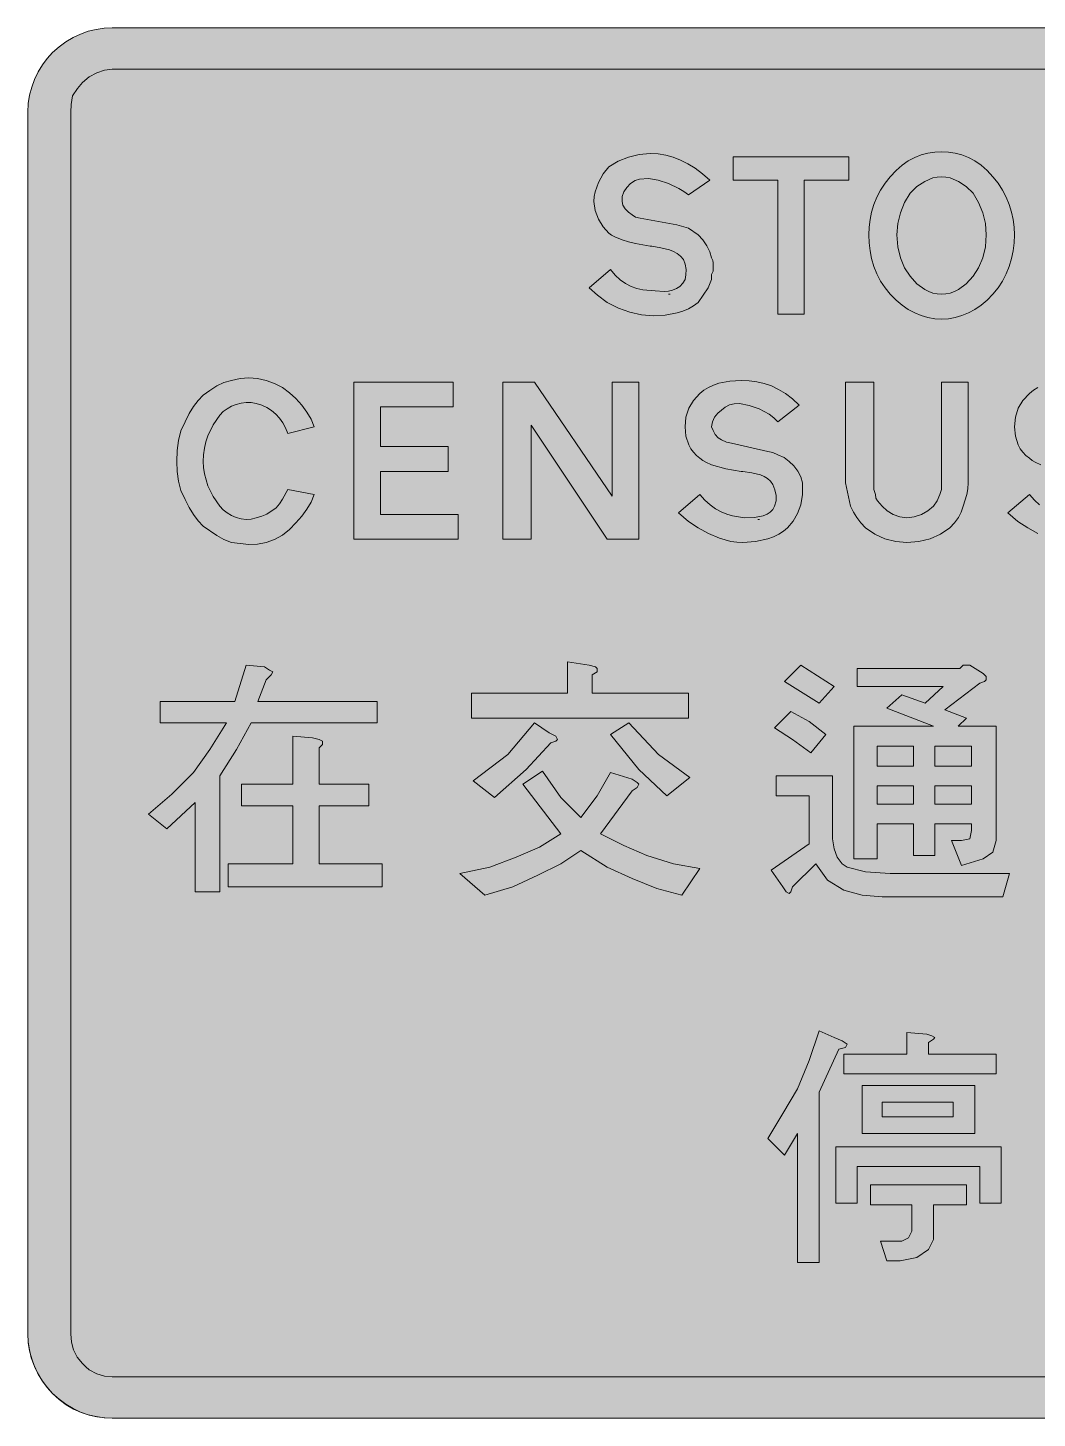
# Model space of a CAD drawing. Header units: metres. Extents: x 100 to 468, y 11 to 263.
# Drawn here: x 100 to 283, y 10.8 to 262.8 of the extents above; entities that cross this region are included whole.
import ezdxf

# ---------------------------------------------------------------- set-up
doc = ezdxf.new("R2010")
doc.units = ezdxf.units.M
for name, color, linetype, true_color in [('FILL_BLUE_0000FF', 7, 'Continuous', 0x0000ff), ('FILL_WHITE_FFFFFF', 7, 'Continuous', 0xffffff), ('STROKE_BLUE_0000FF', 7, 'Continuous', 0x0000ff), ('STROKE_WHITE_FFFFFF', 7, 'Continuous', 0xffffff)]:
    doc.layers.add(name, color=color, linetype=linetype, true_color=true_color)

msp = doc.modelspace()

# ---------------------------------------------------------------- hatches: boundary and pattern name
at = {"layer": 'FILL_BLUE_0000FF', "true_color": 0x0000ff}
h = msp.add_hatch(color=7, dxfattribs=at)
h.dxf.hatch_style = 1
h.paths.add_polyline_path([(452.85, 255.3), (454.2, 255.14), (455.55, 254.66), (456.9, 253.91), (458.25, 252.9), (459.21, 251.68), (459.86, 250.31), (460.23, 248.89), (460.35, 247.5), (460.35, 26.1), (460.23, 24.58), (459.86, 23.17), (459.21, 21.88), (458.25, 20.7), (456.9, 19.57), (455.55, 18.82), (454.2, 18.42), (452.85, 18.3), (115.35, 18.3), (113.96, 18.42), (112.54, 18.82), (111.17, 19.57), (110.54, 20.08), (109.95, 20.7), (108.99, 21.88), (108.34, 23.17), (107.97, 24.58), (107.85, 26.1), (107.85, 247.5), (107.89, 248.89), (108.15, 250.5), (109.05, 251.81), (109.95, 252.9), (111.17, 253.91), (112.54, 254.66), (113.96, 255.14), (115.35, 255.3), (452.85, 255.3)])
at = {"layer": 'FILL_WHITE_FFFFFF', "true_color": 0xffffff}
h = msp.add_hatch(color=7, dxfattribs=at)
h.dxf.hatch_style = 1
h.paths.add_polyline_path([(452.85, 262.8), (454.2, 262.74), (455.55, 262.54), (456.9, 262.17), (458.25, 261.6), (459.77, 261.04), (461.18, 260.29), (462.47, 259.36), (463.65, 258.3), (464.67, 257.12), (465.53, 255.86), (466.95, 253.2), (467.78, 250.35), (468.05, 248.9), (468.15, 247.5), (468.15, 26.1), (468.08, 24.64), (467.87, 23.19), (467.52, 21.76), (467.03, 20.36), (466.39, 19.01), (465.62, 17.7), (464.7, 16.47), (463.65, 15.3), (462.39, 14.16), (461.08, 13.2), (459.73, 12.43), (458.36, 11.81), (456.98, 11.35), (455.59, 11.04), (454.21, 10.86), (452.85, 10.8), (115.35, 10.8), (113.98, 10.86), (112.57, 11.04), (111.14, 11.35), (109.73, 11.81), (108.34, 12.43), (107, 13.2), (105.73, 14.16), (104.55, 15.3), (103.5, 16.47), (102.58, 17.7), (101.81, 19.01), (101.18, 20.36), (100.68, 21.76), (100.33, 23.19), (100.12, 24.64), (100.05, 26.1), (100.05, 247.5), (100.13, 249.06), (100.37, 250.58), (100.76, 252.05), (101.29, 253.46), (101.94, 254.8), (102.71, 256.06), (103.58, 257.23), (104.55, 258.3), (105.72, 259.35), (106.95, 260.27), (108.26, 261.04), (109.61, 261.67), (111.01, 262.17), (112.44, 262.52), (113.89, 262.73), (115.35, 262.8), (452.85, 262.8)])
h = msp.add_hatch(color=7, dxfattribs=at)
h.dxf.hatch_style = 1
h.paths.add_polyline_path([(218.92, 233.13), (218.03, 233.69), (216.15, 234.56), (214.27, 235.16), (212.55, 235.5), (210.9, 235.39), (210.1, 235.12), (209.25, 234.6), (208.59, 233.87), (208.05, 233.06), (207.73, 232.2), (207.75, 231.3), (207.9, 230.63), (208.31, 229.99), (208.89, 229.4), (209.55, 228.9), (210.19, 228.49), (211.05, 228.3), (217.65, 227.1), (219.75, 226.5), (221.55, 225.3), (222.39, 224.35), (223.09, 223.31), (223.62, 222.22), (223.95, 221.1), (224.21, 220.65), (224.25, 220.2), (224.25, 219.6), (224.25, 219), (224.25, 218.7), (223.95, 218.1), (223.95, 217.2), (223.35, 215.7), (221.55, 213), (220.71, 212.38), (219.78, 211.87), (218.78, 211.45), (217.73, 211.12), (215.56, 210.72), (213.45, 210.6), (211.25, 210.76), (209.14, 211.24), (207.08, 211.99), (205.05, 213), (203.29, 214.35), (201.75, 215.7), (205.65, 219), (206.48, 217.97), (207.38, 217.12), (208.34, 216.45), (209.36, 215.92), (210.42, 215.54), (211.51, 215.29), (213.75, 215.1), (215.35, 215.01), (216.14, 215.08), (216.9, 215.25), (217.6, 215.53), (218.22, 215.94), (218.75, 216.49), (219.15, 217.2), (219.31, 218.02), (219.34, 219), (219.19, 219.98), (218.85, 220.8), (218.35, 221.41), (217.75, 221.89), (217.07, 222.27), (216.34, 222.56), (214.76, 222.95), (213.15, 223.2), (212.85, 223.2), (210.19, 223.69), (208.93, 224), (207.75, 224.4), (206.44, 224.89), (205.85, 225.2), (205.35, 225.6), (204.3, 226.7), (203.44, 228.11), (202.86, 229.69), (202.65, 231.3), (202.7, 232.2), (202.86, 233.09), (203.44, 234.79), (204.3, 236.32), (205.35, 237.6), (207.03, 238.61), (208.88, 239.36), (210.83, 239.84), (212.85, 240), (214.29, 239.93), (215.68, 239.71), (217.03, 239.35), (218.36, 238.84), (219.68, 238.17), (220.99, 237.34), (222.31, 236.35), (223.65, 235.2), (219.75, 232.5), (218.92, 233.13)])
h = msp.add_hatch(color=7, dxfattribs=at)
h.dxf.hatch_style = 1
h.paths.add_polyline_path([(268.12, 240.06), (269.33, 239.75), (270.53, 239.29), (271.69, 238.67), (272.82, 237.9), (273.91, 236.94), (274.95, 235.8), (275.89, 234.64), (276.7, 233.4), (277.37, 232.11), (277.91, 230.77), (278.33, 229.41), (278.62, 228.04), (278.79, 226.66), (278.85, 225.3), (278.79, 223.84), (278.62, 222.39), (278.33, 220.96), (277.91, 219.56), (277.37, 218.21), (276.7, 216.9), (275.89, 215.67), (274.95, 214.5), (273.91, 213.45), (272.82, 212.53), (271.69, 211.76), (270.53, 211.12), (269.33, 210.63), (268.12, 210.28), (266.89, 210.07), (265.65, 210), (264.41, 210.07), (263.18, 210.28), (261.97, 210.63), (260.78, 211.12), (259.61, 211.76), (258.48, 212.53), (257.39, 213.45), (256.35, 214.5), (255.41, 215.67), (254.6, 216.9), (253.93, 218.21), (253.39, 219.56), (252.97, 220.96), (252.68, 222.39), (252.51, 223.84), (252.45, 225.3), (252.51, 226.66), (252.68, 228.04), (252.97, 229.41), (253.39, 230.77), (253.93, 232.11), (254.6, 233.4), (255.41, 234.64), (256.35, 235.8), (257.39, 236.94), (258.48, 237.9), (259.61, 238.67), (260.78, 239.29), (261.97, 239.75), (263.18, 240.06), (264.41, 240.24), (265.65, 240.3), (266.89, 240.24), (268.12, 240.06)])
h.paths.add_polyline_path([(264.08, 235.58), (262.58, 234.97), (261.18, 234.03), (259.95, 232.8), (258.94, 231.12), (258.19, 229.27), (257.71, 227.32), (257.55, 225.3), (257.71, 223.12), (258.19, 221.1), (258.94, 219.31), (259.95, 217.8), (261.18, 216.4), (262.58, 215.36), (263.32, 214.99), (264.08, 214.72), (264.86, 214.56), (265.65, 214.5), (266.44, 214.56), (267.22, 214.72), (267.98, 214.99), (268.73, 215.36), (270.12, 216.4), (271.35, 217.8), (272.36, 219.31), (273.11, 221.1), (273.59, 223.12), (273.75, 225.3), (273.59, 227.32), (273.11, 229.27), (272.36, 231.12), (271.35, 232.8), (270.12, 234.03), (268.73, 234.97), (267.22, 235.58), (266.44, 235.74), (265.65, 235.8), (264.86, 235.74), (264.08, 235.58)], flags=16)
h = msp.add_hatch(color=7, dxfattribs=at)
h.dxf.hatch_style = 1
h.paths.add_polyline_path([(248.85, 235.2), (240.75, 235.2), (240.75, 210.9), (235.95, 210.9), (235.95, 235.2), (227.85, 235.2), (227.85, 239.4), (248.85, 239.4), (248.85, 235.2)])
h = msp.add_hatch(color=7, dxfattribs=at)
h.dxf.hatch_style = 1
h.paths.add_polyline_path([(146.76, 190.28), (146.26, 191.2), (145.66, 192.04), (144.98, 192.79), (144.2, 193.44), (143.35, 193.98), (142.43, 194.41), (141.45, 194.7), (140.54, 194.86), (139.62, 194.88), (138.7, 194.77), (137.81, 194.55), (136.96, 194.21), (136.18, 193.77), (135.47, 193.23), (134.85, 192.6), (133.62, 190.87), (132.68, 188.85), (132.32, 187.75), (132.07, 186.61), (131.91, 185.42), (131.85, 184.2), (131.91, 183.08), (132.07, 181.96), (132.68, 179.81), (133.62, 177.83), (134.85, 176.1), (135.47, 175.46), (136.18, 174.89), (136.96, 174.41), (137.81, 174.04), (138.7, 173.79), (139.62, 173.7), (140.54, 173.76), (141.45, 174), (142.48, 174.28), (143.36, 174.67), (145.05, 175.8), (145.67, 176.53), (146.21, 177.34), (147.15, 179.1), (151.95, 178.2), (151.39, 176.85), (150.64, 175.54), (149.71, 174.28), (148.65, 173.1), (147.47, 171.86), (146.18, 170.85), (144.77, 170.06), (143.25, 169.5), (141.68, 169.2), (140.1, 169.16), (136.95, 169.5), (135.6, 170.05), (134.29, 170.77), (131.85, 172.5), (130.95, 173.46), (130.09, 174.56), (129.28, 175.83), (128.55, 177.3), (127.81, 178.93), (127.35, 180.64), (127.12, 182.4), (127.05, 184.2), (127.12, 186.17), (127.35, 188.02), (127.81, 189.77), (128.55, 191.4), (129.28, 192.87), (130.09, 194.14), (130.95, 195.24), (131.85, 196.2), (133.03, 197.09), (134.29, 197.89), (135.6, 198.52), (136.95, 198.9), (138.53, 199.24), (140.1, 199.35), (141.68, 199.24), (143.25, 198.9), (144.77, 198.34), (146.18, 197.59), (147.47, 196.66), (148.65, 195.6), (149.71, 194.42), (150.64, 193.16), (151.39, 191.85), (151.95, 190.5), (147.15, 189.3), (146.76, 190.28)])
h = msp.add_hatch(color=7, dxfattribs=at)
h.dxf.hatch_style = 1
h.paths.add_polyline_path([(159.15, 198.6), (177.15, 198.6), (177.15, 194.1), (163.95, 194.1), (163.95, 186.9), (176.25, 186.9), (176.25, 182.4), (163.95, 182.4), (163.95, 174.6), (178.05, 174.6), (178.05, 170.1), (159.15, 170.1), (159.15, 198.6)])
h = msp.add_hatch(color=7, dxfattribs=at)
h.dxf.hatch_style = 1
h.paths.add_polyline_path([(191.25, 190.8), (191.25, 170.1), (186.15, 170.1), (186.15, 198.6), (191.85, 198.6), (205.95, 177.9), (205.95, 198.6), (210.75, 198.6), (210.75, 170.1), (205.05, 170.1), (191.25, 190.8)])
h = msp.add_hatch(color=7, dxfattribs=at)
h.dxf.hatch_style = 1
h.paths.add_polyline_path([(235.22, 192.13), (234.41, 192.76), (232.61, 193.72), (230.76, 194.35), (229.05, 194.7), (228.03, 194.64), (227.18, 194.44), (226.43, 194.07), (225.75, 193.5), (225.09, 192.95), (224.51, 192.22), (224.1, 191.39), (223.95, 190.5), (224.23, 189.79), (224.63, 189.07), (225.13, 188.47), (225.75, 188.1), (226.65, 187.69), (227.55, 187.5), (234.15, 186), (235.05, 185.81), (235.95, 185.4), (237.11, 184.91), (238.05, 184.2), (238.89, 183.42), (239.59, 182.47), (240.12, 181.42), (240.45, 180.3), (240.45, 178.2), (240.11, 176.33), (239.55, 174.75), (238.76, 173.39), (237.75, 172.2), (237.01, 171.57), (236.15, 171.02), (235.19, 170.55), (234.15, 170.17), (231.93, 169.67), (229.65, 169.5), (228.54, 169.55), (227.46, 169.71), (225.38, 170.29), (223.41, 171.15), (221.55, 172.2), (219.75, 173.32), (217.95, 174.9), (221.85, 178.2), (222.76, 177.17), (223.71, 176.32), (224.68, 175.63), (225.68, 175.09), (226.7, 174.67), (227.76, 174.36), (229.95, 174), (231.72, 174.07), (233.33, 174.37), (234.01, 174.64), (234.59, 175.01), (235.04, 175.49), (235.35, 176.1), (235.64, 177.05), (235.65, 178.05), (235.43, 179.05), (235.05, 180), (234.65, 180.61), (234.12, 181.09), (233.5, 181.47), (232.8, 181.76), (231.25, 182.15), (229.65, 182.4), (229.35, 182.4), (226.54, 182.89), (223.95, 183.6), (222.9, 184.09), (222.35, 184.4), (221.85, 184.8), (221.22, 185.29), (220.67, 185.86), (220.2, 186.5), (219.83, 187.2), (219.32, 188.77), (219.15, 190.5), (219.32, 192.24), (219.83, 193.84), (220.67, 195.27), (221.85, 196.5), (222.58, 197.12), (223.4, 197.63), (224.3, 198.05), (225.26, 198.37), (227.29, 198.78), (229.35, 198.9), (230.79, 198.84), (232.17, 198.66), (233.52, 198.35), (234.83, 197.89), (236.11, 197.27), (237.37, 196.5), (238.61, 195.54), (239.85, 194.4), (235.95, 191.4), (235.22, 192.13)])
h = msp.add_hatch(color=7, dxfattribs=at)
h.dxf.hatch_style = 1
h.paths.add_polyline_path([(253.35, 180.3), (253.39, 179.14), (253.65, 178.2), (253.75, 177.58), (254.02, 177.04), (254.85, 176.1), (255.81, 175.27), (256.88, 174.6), (258.06, 174.16), (259.35, 174), (260.69, 174.16), (261.98, 174.6), (263.15, 175.27), (264.15, 176.1), (264.86, 177.04), (265.35, 178.2), (265.61, 179.14), (265.65, 180.3), (265.65, 198.6), (270.45, 198.6), (270.45, 180.3), (270.39, 179.22), (270.23, 178.2), (269.55, 176.1), (269.22, 175.03), (268.69, 174.04), (267.99, 173.1), (267.15, 172.2), (265.47, 171.02), (263.59, 170.17), (261.54, 169.67), (259.35, 169.5), (257.33, 169.67), (255.38, 170.17), (253.53, 171.02), (251.85, 172.2), (251.01, 173.1), (250.28, 174.04), (249.66, 175.03), (249.15, 176.1), (248.25, 180.3), (248.25, 198.6), (253.35, 198.6), (253.35, 180.3)])
h = msp.add_hatch(color=7, dxfattribs=at)
h.dxf.hatch_style = 1
h.paths.add_polyline_path([(294.92, 192.13), (294.11, 192.76), (292.31, 193.72), (290.46, 194.35), (288.75, 194.7), (287.73, 194.64), (286.88, 194.44), (286.13, 194.07), (285.45, 193.5), (284.79, 192.95), (284.21, 192.22), (283.8, 191.39), (283.65, 190.5), (283.93, 189.79), (284.33, 189.07), (284.83, 188.47), (285.45, 188.1), (286.35, 187.69), (287.25, 187.5), (293.85, 186), (294.75, 185.81), (295.65, 185.4), (296.81, 184.91), (297.75, 184.2), (298.59, 183.42), (299.29, 182.47), (299.82, 181.42), (300.15, 180.3), (300.15, 178.2), (299.81, 176.33), (299.25, 174.75), (298.46, 173.39), (297.45, 172.2), (296.71, 171.57), (295.85, 171.02), (294.89, 170.55), (293.85, 170.17), (291.63, 169.67), (289.35, 169.5), (288.24, 169.55), (287.16, 169.71), (285.08, 170.29), (283.11, 171.15), (281.25, 172.2), (279.45, 173.32), (277.65, 174.9), (281.55, 178.2), (282.46, 177.17), (283.41, 176.32), (284.38, 175.63), (285.38, 175.09), (286.4, 174.67), (287.46, 174.36), (289.65, 174), (291.38, 174.07), (292.91, 174.37), (293.58, 174.64), (294.16, 175.01), (294.66, 175.49), (295.05, 176.1), (295.34, 177.05), (295.35, 178.05), (295.13, 179.05), (294.75, 180), (294.35, 180.61), (293.82, 181.09), (293.2, 181.47), (292.5, 181.76), (290.95, 182.15), (289.35, 182.4), (289.05, 182.4), (286.24, 182.89), (283.65, 183.6), (282.6, 184.09), (282.05, 184.4), (281.55, 184.8), (280.92, 185.29), (280.37, 185.86), (279.9, 186.5), (279.53, 187.2), (279.02, 188.77), (278.85, 190.5), (279.02, 192.24), (279.53, 193.84), (280.37, 195.27), (281.55, 196.5), (282.28, 197.12), (283.1, 197.63), (284, 198.05), (284.96, 198.37), (286.99, 198.78), (289.05, 198.9), (290.49, 198.84), (291.87, 198.66), (293.22, 198.35), (294.53, 197.89), (295.81, 197.27), (297.07, 196.5), (298.31, 195.54), (299.55, 194.4), (295.65, 191.4), (294.92, 192.13)])
h = msp.add_hatch(color=7, dxfattribs=at)
h.dxf.hatch_style = 1
h.paths.add_polyline_path([(124.05, 140.7), (137.55, 140.7), (139.65, 147.3), (142.95, 147), (143.85, 146.4), (144.45, 146.1), (144.15, 145.5), (143.25, 144.6), (141.75, 140.7), (163.35, 140.7), (163.35, 136.8), (140.55, 136.8), (137.85, 132), (134.85, 127.2), (134.85, 106.2), (130.35, 106.2), (130.35, 122.4), (125.25, 117.6), (121.95, 120.3), (126.15, 123.9), (130.05, 127.8), (133.05, 132), (136.05, 136.8), (124.05, 136.8), (124.05, 140.7)])
h = msp.add_hatch(color=7, dxfattribs=at)
h.dxf.hatch_style = 1
h.paths.add_polyline_path([(197.85, 142.2), (197.85, 147.9), (201.75, 147.3), (202.95, 147), (203.25, 146.7), (203.25, 146.1), (202.35, 145.5), (202.35, 142.2), (219.75, 142.2), (219.75, 137.7), (180.45, 137.7), (180.45, 142.2), (197.85, 142.2)])
h = msp.add_hatch(color=7, dxfattribs=at)
h.dxf.hatch_style = 1
h.paths.add_polyline_path([(246.15, 143.4), (243.45, 140.4), (237.15, 144.3), (240.15, 147.3), (246.15, 143.4)])
h = msp.add_hatch(color=7, dxfattribs=at)
h.dxf.hatch_style = 1
h.paths.add_polyline_path([(273.75, 145.2), (273.75, 144.6), (273.45, 144.3), (272.55, 144), (266.25, 139.2), (270.15, 137.7), (268.65, 136.2), (275.55, 136.2), (275.55, 115.5), (274.95, 113.4), (273.15, 112.2), (269.25, 111), (267.45, 115.5), (269.25, 115.5), (270.75, 115.8), (271.05, 117.3), (271.05, 118.5), (264.45, 118.5), (264.45, 112.8), (260.55, 112.8), (260.55, 118.5), (253.95, 118.5), (253.95, 112.2), (249.75, 112.2), (249.75, 136.2), (264.15, 136.2), (255.75, 139.5), (258.45, 141.9), (262.65, 140.4), (265.95, 143.4), (250.35, 143.4), (250.35, 146.7), (268.95, 146.7), (269.55, 147.3), (270.75, 147.3), (273.15, 145.8), (273.75, 145.2)])
h.paths.add_polyline_path([(260.55, 122.1), (260.55, 125.4), (253.95, 125.4), (253.95, 122.1), (260.55, 122.1)], flags=16)
h.paths.add_polyline_path([(264.45, 122.1), (271.05, 122.1), (271.05, 125.4), (264.45, 125.4), (264.45, 122.1)], flags=16)
h.paths.add_polyline_path([(253.95, 132.6), (253.95, 129), (260.55, 129), (260.55, 132.6), (253.95, 132.6)], flags=16)
h.paths.add_polyline_path([(271.05, 132.6), (264.45, 132.6), (264.45, 129), (271.05, 129), (271.05, 132.6)], flags=16)
h = msp.add_hatch(color=7, dxfattribs=at)
h.dxf.hatch_style = 1
h.paths.add_polyline_path([(241.65, 137.1), (244.65, 134.7), (241.95, 131.4), (238.65, 133.8), (235.35, 135.9), (238.35, 138.9), (241.65, 137.1)])
h = msp.add_hatch(color=7, dxfattribs=at)
h.dxf.hatch_style = 1
h.paths.add_polyline_path([(195.75, 134.4), (196.05, 133.8), (195.75, 133.5), (194.85, 133.2), (190.35, 128.4), (184.65, 123.3), (180.75, 126.3), (187.05, 131.1), (191.85, 136.8), (194.55, 135), (195.75, 134.4)])
h = msp.add_hatch(color=7, dxfattribs=at)
h.dxf.hatch_style = 1
h.paths.add_polyline_path([(214.35, 131.1), (220.05, 126.9), (215.85, 123.6), (210.75, 128.4), (205.65, 134.7), (208.95, 136.8), (214.35, 131.1)])
h = msp.add_hatch(color=7, dxfattribs=at)
h.dxf.hatch_style = 1
h.paths.add_polyline_path([(138.75, 125.7), (148.05, 125.7), (148.05, 134.4), (151.65, 134.1), (152.85, 133.8), (153.45, 133.5), (153.45, 132.9), (152.85, 132.3), (152.85, 125.7), (161.85, 125.7), (161.85, 121.8), (152.85, 121.8), (152.85, 111.3), (164.25, 111.3), (164.25, 107.1), (136.35, 107.1), (136.35, 111.3), (148.05, 111.3), (148.05, 121.8), (138.75, 121.8), (138.75, 125.7)])
h = msp.add_hatch(color=7, dxfattribs=at)
h.dxf.hatch_style = 1
h.paths.add_polyline_path([(196.65, 123.3), (200.25, 119.7), (203.25, 123.6), (205.65, 127.8), (209.55, 126.6), (210.45, 126), (210.75, 125.7), (210.45, 125.1), (209.55, 124.5), (203.85, 116.7), (208.05, 114.6), (212.25, 112.8), (217.05, 111.3), (221.85, 110.4), (218.55, 105.6), (214.05, 106.8), (209.55, 108.6), (205.05, 110.7), (200.25, 113.7), (196.65, 111.3), (192.45, 109.2), (187.95, 107.1), (182.85, 105.6), (178.35, 109.5), (183.75, 110.7), (188.55, 112.5), (192.75, 114.3), (196.65, 116.7), (189.75, 125.7), (193.35, 128.1), (196.65, 123.3)])
h = msp.add_hatch(color=7, dxfattribs=at)
h.dxf.hatch_style = 1
h.paths.add_polyline_path([(245.85, 127.2), (245.85, 115.8), (246.15, 114), (246.75, 112.5), (247.65, 111.3), (248.55, 110.7), (251.85, 109.8), (256.35, 109.5), (277.95, 109.5), (276.75, 105.3), (254.85, 105.3), (251.25, 105.6), (247.95, 106.5), (244.95, 108.3), (242.85, 111.3), (238.65, 107.1), (238.35, 106.2), (238.05, 105.9), (237.45, 106.2), (236.85, 107.1), (234.75, 110.1), (241.65, 114.9), (241.65, 123.6), (235.65, 123.6), (235.65, 127.2), (245.85, 127.2)])
h = msp.add_hatch(color=7, dxfattribs=at)
h.dxf.hatch_style = 1
h.paths.add_polyline_path([(247.65, 79.2), (248.55, 78.6), (248.25, 78), (247.05, 77.7), (243.45, 69.9), (243.45, 39), (239.55, 39), (239.55, 62.4), (237.15, 58.5), (234.15, 61.5), (236.85, 66), (239.55, 70.5), (241.65, 75.6), (243.45, 81), (246.15, 79.8), (247.65, 79.2)])
h = msp.add_hatch(color=7, dxfattribs=at)
h.dxf.hatch_style = 1
h.paths.add_polyline_path([(262.95, 80.4), (263.85, 80.1), (264.45, 79.8), (264.15, 79.5), (263.25, 78.9), (263.25, 76.8), (275.55, 76.8), (275.55, 73.2), (247.95, 73.2), (247.95, 76.8), (259.35, 76.8), (259.35, 80.7), (262.95, 80.4)])
h = msp.add_hatch(color=7, dxfattribs=at)
h.dxf.hatch_style = 1
h.paths.add_polyline_path([(271.65, 62.4), (251.25, 62.4), (251.25, 71.1), (271.65, 71.1), (271.65, 62.4)])
h.paths.add_polyline_path([(267.75, 68.1), (254.85, 68.1), (254.85, 65.4), (267.75, 65.4), (267.75, 68.1)], flags=16)
h = msp.add_hatch(color=7, dxfattribs=at)
h.dxf.hatch_style = 1
h.paths.add_polyline_path([(276.45, 60), (276.45, 49.8), (272.55, 49.8), (272.55, 56.4), (250.35, 56.4), (250.35, 49.8), (246.45, 49.8), (246.45, 60), (276.45, 60)])
h = msp.add_hatch(color=7, dxfattribs=at)
h.dxf.hatch_style = 1
h.paths.add_polyline_path([(270.15, 53.1), (270.15, 49.5), (264.15, 49.5), (264.15, 45.9), (264.15, 43.2), (263.25, 41.4), (261.15, 39.9), (258.15, 39.3), (255.75, 39.3), (254.55, 42.9), (256.95, 42.9), (258.45, 42.9), (259.65, 43.5), (260.25, 44.7), (260.25, 45.9), (260.25, 49.5), (252.75, 49.5), (252.75, 53.1), (270.15, 53.1)])

# ---------------------------------------------------------------- linework, layer by layer
at = {"layer": 'FILL_BLUE_0000FF', "lineweight": 0, "true_color": 0x0000ff}
msp.add_lwpolyline([(452.85, 18.3), (115.35, 18.3), (113.96, 18.42), (112.54, 18.82), (111.17, 19.57), (110.54, 20.08), (109.95, 20.7), (108.99, 21.88), (108.34, 23.17), (107.97, 24.58), (107.85, 26.1), (107.85, 247.5), (107.89, 248.89), (108.15, 250.5), (109.05, 251.81), (109.95, 252.9), (111.17, 253.91), (112.54, 254.66), (113.96, 255.14), (115.35, 255.3), (452.85, 255.3)], dxfattribs=at)
at = {"layer": 'FILL_WHITE_FFFFFF', "lineweight": 0, "true_color": 0xffffff}
for points in [[(452.85, 10.8), (115.35, 10.8), (113.98, 10.86), (112.57, 11.04), (111.14, 11.35), (109.73, 11.81), (108.34, 12.43), (107, 13.2), (105.73, 14.16), (104.55, 15.3), (103.5, 16.47), (102.58, 17.7), (101.81, 19.01), (101.18, 20.36), (100.68, 21.76), (100.33, 23.19), (100.12, 24.64), (100.05, 26.1), (100.05, 247.5), (100.13, 249.06), (100.37, 250.58), (100.76, 252.05), (101.29, 253.46), (101.94, 254.8), (102.71, 256.06), (103.58, 257.23), (104.55, 258.3), (105.72, 259.35), (106.95, 260.27), (108.26, 261.04), (109.61, 261.67), (111.01, 262.17), (112.44, 262.52), (113.89, 262.73), (115.35, 262.8), (452.85, 262.8)], [(283.65, 183.6), (282.6, 184.09), (282.05, 184.4), (281.55, 184.8), (280.92, 185.29), (280.37, 185.86), (279.9, 186.5), (279.53, 187.2), (279.02, 188.77), (278.85, 190.5), (279.02, 192.24), (279.53, 193.84), (280.37, 195.27), (281.55, 196.5), (282.28, 197.12), (283.1, 197.63)], [(283.11, 171.15), (281.25, 172.2), (279.45, 173.32), (277.65, 174.9), (281.55, 178.2), (282.46, 177.17), (283.41, 176.32)]]:
    msp.add_lwpolyline(points, dxfattribs=at)
for points in [[(218.92, 233.13), (218.03, 233.69), (216.15, 234.56), (214.27, 235.16), (212.55, 235.5), (210.9, 235.39), (210.1, 235.12), (209.25, 234.6), (208.59, 233.87), (208.05, 233.06), (207.73, 232.2), (207.75, 231.3), (207.9, 230.63), (208.31, 229.99), (208.89, 229.4), (209.55, 228.9), (210.19, 228.49), (211.05, 228.3), (217.65, 227.1), (219.75, 226.5), (221.55, 225.3), (222.39, 224.35), (223.09, 223.31), (223.62, 222.22), (223.95, 221.1), (224.21, 220.65), (224.25, 220.2), (224.25, 219.6), (224.25, 219), (224.25, 218.7), (223.95, 218.1), (223.95, 217.2), (223.35, 215.7), (221.55, 213), (220.71, 212.38), (219.78, 211.87), (218.78, 211.45), (217.73, 211.12), (215.56, 210.72), (213.45, 210.6), (211.25, 210.76), (209.14, 211.24), (207.08, 211.99), (205.05, 213), (203.29, 214.35), (201.75, 215.7), (205.65, 219), (206.48, 217.97), (207.38, 217.12), (208.34, 216.45), (209.36, 215.92), (210.42, 215.54), (211.51, 215.29), (213.75, 215.1), (215.35, 215.01), (216.14, 215.08), (216.9, 215.25), (217.6, 215.53), (218.22, 215.94), (218.75, 216.49), (219.15, 217.2), (219.31, 218.02), (219.34, 219), (219.19, 219.98), (218.85, 220.8), (218.35, 221.41), (217.75, 221.89), (217.07, 222.27), (216.34, 222.56), (214.76, 222.95), (213.15, 223.2), (212.85, 223.2), (210.19, 223.69), (208.93, 224), (207.75, 224.4), (206.44, 224.89), (205.85, 225.2), (205.35, 225.6), (204.3, 226.7), (203.44, 228.11), (202.86, 229.69), (202.65, 231.3), (202.7, 232.2), (202.86, 233.09), (203.44, 234.79), (204.3, 236.32), (205.35, 237.6), (207.03, 238.61), (208.88, 239.36), (210.83, 239.84), (212.85, 240), (214.29, 239.93), (215.68, 239.71), (217.03, 239.35), (218.36, 238.84), (219.68, 238.17), (220.99, 237.34), (222.31, 236.35), (223.65, 235.2), (219.75, 232.5)], [(268.12, 240.06), (269.33, 239.75), (270.53, 239.29), (271.69, 238.67), (272.82, 237.9), (273.91, 236.94), (274.95, 235.8), (275.89, 234.64), (276.7, 233.4), (277.37, 232.11), (277.91, 230.77), (278.33, 229.41), (278.62, 228.04), (278.79, 226.66), (278.85, 225.3), (278.79, 223.84), (278.62, 222.39), (278.33, 220.96), (277.91, 219.56), (277.37, 218.21), (276.7, 216.9), (275.89, 215.67), (274.95, 214.5), (273.91, 213.45), (272.82, 212.53), (271.69, 211.76), (270.53, 211.12), (269.33, 210.63), (268.12, 210.28), (266.89, 210.07), (265.65, 210), (264.41, 210.07), (263.18, 210.28), (261.97, 210.63), (260.78, 211.12), (259.61, 211.76), (258.48, 212.53), (257.39, 213.45), (256.35, 214.5), (255.41, 215.67), (254.6, 216.9), (253.93, 218.21), (253.39, 219.56), (252.97, 220.96), (252.68, 222.39), (252.51, 223.84), (252.45, 225.3), (252.51, 226.66), (252.68, 228.04), (252.97, 229.41), (253.39, 230.77), (253.93, 232.11), (254.6, 233.4), (255.41, 234.64), (256.35, 235.8), (257.39, 236.94), (258.48, 237.9), (259.61, 238.67), (260.78, 239.29), (261.97, 239.75), (263.18, 240.06), (264.41, 240.24), (265.65, 240.3), (266.89, 240.24)], [(248.85, 235.2), (240.75, 235.2), (240.75, 210.9), (235.95, 210.9), (235.95, 235.2), (227.85, 235.2), (227.85, 239.4), (248.85, 239.4)], [(264.08, 235.58), (262.58, 234.97), (261.18, 234.03), (259.95, 232.8), (258.94, 231.12), (258.19, 229.27), (257.71, 227.32), (257.55, 225.3), (257.71, 223.12), (258.19, 221.1), (258.94, 219.31), (259.95, 217.8), (261.18, 216.4), (262.58, 215.36), (263.32, 214.99), (264.08, 214.72), (264.86, 214.56), (265.65, 214.5), (266.44, 214.56), (267.22, 214.72), (267.98, 214.99), (268.73, 215.36), (270.12, 216.4), (271.35, 217.8), (272.36, 219.31), (273.11, 221.1), (273.59, 223.12), (273.75, 225.3), (273.59, 227.32), (273.11, 229.27), (272.36, 231.12), (271.35, 232.8), (270.12, 234.03), (268.73, 234.97), (267.22, 235.58), (266.44, 235.74), (265.65, 235.8), (264.86, 235.74)], [(146.76, 190.28), (146.26, 191.2), (145.66, 192.04), (144.98, 192.79), (144.2, 193.44), (143.35, 193.98), (142.43, 194.41), (141.45, 194.7), (140.54, 194.86), (139.62, 194.88), (138.7, 194.77), (137.81, 194.55), (136.96, 194.21), (136.18, 193.77), (135.47, 193.23), (134.85, 192.6), (133.62, 190.87), (132.68, 188.85), (132.32, 187.75), (132.07, 186.61), (131.91, 185.42), (131.85, 184.2), (131.91, 183.08), (132.07, 181.96), (132.68, 179.81), (133.62, 177.83), (134.85, 176.1), (135.47, 175.46), (136.18, 174.89), (136.96, 174.41), (137.81, 174.04), (138.7, 173.79), (139.62, 173.7), (140.54, 173.76), (141.45, 174), (142.48, 174.28), (143.36, 174.67), (145.05, 175.8), (145.67, 176.53), (146.21, 177.34), (147.15, 179.1), (151.95, 178.2), (151.39, 176.85), (150.64, 175.54), (149.71, 174.28), (148.65, 173.1), (147.47, 171.86), (146.18, 170.85), (144.77, 170.06), (143.25, 169.5), (141.68, 169.2), (140.1, 169.16), (136.95, 169.5), (135.6, 170.05), (134.29, 170.77), (131.85, 172.5), (130.95, 173.46), (130.09, 174.56), (129.28, 175.83), (128.55, 177.3), (127.81, 178.93), (127.35, 180.64), (127.12, 182.4), (127.05, 184.2), (127.12, 186.17), (127.35, 188.02), (127.81, 189.77), (128.55, 191.4), (129.28, 192.87), (130.09, 194.14), (130.95, 195.24), (131.85, 196.2), (133.03, 197.09), (134.29, 197.89), (135.6, 198.52), (136.95, 198.9), (138.53, 199.24), (140.1, 199.35), (141.68, 199.24), (143.25, 198.9), (144.77, 198.34), (146.18, 197.59), (147.47, 196.66), (148.65, 195.6), (149.71, 194.42), (150.64, 193.16), (151.39, 191.85), (151.95, 190.5), (147.15, 189.3)], [(159.15, 198.6), (177.15, 198.6), (177.15, 194.1), (163.95, 194.1), (163.95, 186.9), (176.25, 186.9), (176.25, 182.4), (163.95, 182.4), (163.95, 174.6), (178.05, 174.6), (178.05, 170.1), (159.15, 170.1)], [(191.25, 190.8), (191.25, 170.1), (186.15, 170.1), (186.15, 198.6), (191.85, 198.6), (205.95, 177.9), (205.95, 198.6), (210.75, 198.6), (210.75, 170.1), (205.05, 170.1)], [(235.22, 192.13), (234.41, 192.76), (232.61, 193.72), (230.76, 194.35), (229.05, 194.7), (228.03, 194.64), (227.18, 194.44), (226.43, 194.07), (225.75, 193.5), (225.09, 192.95), (224.51, 192.22), (224.1, 191.39), (223.95, 190.5), (224.23, 189.79), (224.63, 189.07), (225.13, 188.47), (225.75, 188.1), (226.65, 187.69), (227.55, 187.5), (234.15, 186), (235.05, 185.81), (235.95, 185.4), (237.11, 184.91), (238.05, 184.2), (238.89, 183.42), (239.59, 182.47), (240.12, 181.42), (240.45, 180.3), (240.45, 178.2), (240.11, 176.33), (239.55, 174.75), (238.76, 173.39), (237.75, 172.2), (237.01, 171.57), (236.15, 171.02), (235.19, 170.55), (234.15, 170.17), (231.93, 169.67), (229.65, 169.5), (228.54, 169.55), (227.46, 169.71), (225.38, 170.29), (223.41, 171.15), (221.55, 172.2), (219.75, 173.32), (217.95, 174.9), (221.85, 178.2), (222.76, 177.17), (223.71, 176.32), (224.68, 175.63), (225.68, 175.09), (226.7, 174.67), (227.76, 174.36), (229.95, 174), (231.72, 174.07), (233.33, 174.37), (234.01, 174.64), (234.59, 175.01), (235.04, 175.49), (235.35, 176.1), (235.64, 177.05), (235.65, 178.05), (235.43, 179.05), (235.05, 180), (234.65, 180.61), (234.12, 181.09), (233.5, 181.47), (232.8, 181.76), (231.25, 182.15), (229.65, 182.4), (229.35, 182.4), (226.54, 182.89), (223.95, 183.6), (222.9, 184.09), (222.35, 184.4), (221.85, 184.8), (221.22, 185.29), (220.67, 185.86), (220.2, 186.5), (219.83, 187.2), (219.32, 188.77), (219.15, 190.5), (219.32, 192.24), (219.83, 193.84), (220.67, 195.27), (221.85, 196.5), (222.58, 197.12), (223.4, 197.63), (224.3, 198.05), (225.26, 198.37), (227.29, 198.78), (229.35, 198.9), (230.79, 198.84), (232.17, 198.66), (233.52, 198.35), (234.83, 197.89), (236.11, 197.27), (237.37, 196.5), (238.61, 195.54), (239.85, 194.4), (235.95, 191.4)], [(253.35, 180.3), (253.39, 179.14), (253.65, 178.2), (253.75, 177.58), (254.02, 177.04), (254.85, 176.1), (255.81, 175.27), (256.88, 174.6), (258.06, 174.16), (259.35, 174), (260.69, 174.16), (261.98, 174.6), (263.15, 175.27), (264.15, 176.1), (264.86, 177.04), (265.35, 178.2), (265.61, 179.14), (265.65, 180.3), (265.65, 198.6), (270.45, 198.6), (270.45, 180.3), (270.39, 179.22), (270.23, 178.2), (269.55, 176.1), (269.22, 175.03), (268.69, 174.04), (267.99, 173.1), (267.15, 172.2), (265.47, 171.02), (263.59, 170.17), (261.54, 169.67), (259.35, 169.5), (257.33, 169.67), (255.38, 170.17), (253.53, 171.02), (251.85, 172.2), (251.01, 173.1), (250.28, 174.04), (249.66, 175.03), (249.15, 176.1), (248.25, 180.3), (248.25, 198.6), (253.35, 198.6)], [(124.05, 140.7), (137.55, 140.7), (139.65, 147.3), (142.95, 147), (143.85, 146.4), (144.45, 146.1), (144.15, 145.5), (143.25, 144.6), (141.75, 140.7), (163.35, 140.7), (163.35, 136.8), (140.55, 136.8), (137.85, 132), (134.85, 127.2), (134.85, 106.2), (130.35, 106.2), (130.35, 122.4), (125.25, 117.6), (121.95, 120.3), (126.15, 123.9), (130.05, 127.8), (133.05, 132), (136.05, 136.8), (124.05, 136.8)], [(197.85, 142.2), (197.85, 147.9), (201.75, 147.3), (202.95, 147), (203.25, 146.7), (203.25, 146.1), (202.35, 145.5), (202.35, 142.2), (219.75, 142.2), (219.75, 137.7), (180.45, 137.7), (180.45, 142.2)], [(246.15, 143.4), (243.45, 140.4), (237.15, 144.3), (240.15, 147.3)], [(273.75, 145.2), (273.75, 144.6), (273.45, 144.3), (272.55, 144), (266.25, 139.2), (270.15, 137.7), (268.65, 136.2), (275.55, 136.2), (275.55, 115.5), (274.95, 113.4), (273.15, 112.2), (269.25, 111), (267.45, 115.5), (269.25, 115.5), (270.75, 115.8), (271.05, 117.3), (271.05, 118.5), (264.45, 118.5), (264.45, 112.8), (260.55, 112.8), (260.55, 118.5), (253.95, 118.5), (253.95, 112.2), (249.75, 112.2), (249.75, 136.2), (264.15, 136.2), (255.75, 139.5), (258.45, 141.9), (262.65, 140.4), (265.95, 143.4), (250.35, 143.4), (250.35, 146.7), (268.95, 146.7), (269.55, 147.3), (270.75, 147.3), (273.15, 145.8)], [(241.65, 137.1), (244.65, 134.7), (241.95, 131.4), (238.65, 133.8), (235.35, 135.9), (238.35, 138.9)], [(195.75, 134.4), (196.05, 133.8), (195.75, 133.5), (194.85, 133.2), (190.35, 128.4), (184.65, 123.3), (180.75, 126.3), (187.05, 131.1), (191.85, 136.8), (194.55, 135)], [(214.35, 131.1), (220.05, 126.9), (215.85, 123.6), (210.75, 128.4), (205.65, 134.7), (208.95, 136.8)], [(138.75, 125.7), (148.05, 125.7), (148.05, 134.4), (151.65, 134.1), (152.85, 133.8), (153.45, 133.5), (153.45, 132.9), (152.85, 132.3), (152.85, 125.7), (161.85, 125.7), (161.85, 121.8), (152.85, 121.8), (152.85, 111.3), (164.25, 111.3), (164.25, 107.1), (136.35, 107.1), (136.35, 111.3), (148.05, 111.3), (148.05, 121.8), (138.75, 121.8)], [(253.95, 132.6), (253.95, 129), (260.55, 129), (260.55, 132.6)], [(271.05, 132.6), (264.45, 132.6), (264.45, 129), (271.05, 129)], [(196.65, 123.3), (200.25, 119.7), (203.25, 123.6), (205.65, 127.8), (209.55, 126.6), (210.45, 126), (210.75, 125.7), (210.45, 125.1), (209.55, 124.5), (203.85, 116.7), (208.05, 114.6), (212.25, 112.8), (217.05, 111.3), (221.85, 110.4), (218.55, 105.6), (214.05, 106.8), (209.55, 108.6), (205.05, 110.7), (200.25, 113.7), (196.65, 111.3), (192.45, 109.2), (187.95, 107.1), (182.85, 105.6), (178.35, 109.5), (183.75, 110.7), (188.55, 112.5), (192.75, 114.3), (196.65, 116.7), (189.75, 125.7), (193.35, 128.1)], [(245.85, 127.2), (245.85, 115.8), (246.15, 114), (246.75, 112.5), (247.65, 111.3), (248.55, 110.7), (251.85, 109.8), (256.35, 109.5), (277.95, 109.5), (276.75, 105.3), (254.85, 105.3), (251.25, 105.6), (247.95, 106.5), (244.95, 108.3), (242.85, 111.3), (238.65, 107.1), (238.35, 106.2), (238.05, 105.9), (237.45, 106.2), (236.85, 107.1), (234.75, 110.1), (241.65, 114.9), (241.65, 123.6), (235.65, 123.6), (235.65, 127.2)], [(260.55, 122.1), (260.55, 125.4), (253.95, 125.4), (253.95, 122.1)], [(264.45, 122.1), (271.05, 122.1), (271.05, 125.4), (264.45, 125.4)], [(247.65, 79.2), (248.55, 78.6), (248.25, 78), (247.05, 77.7), (243.45, 69.9), (243.45, 39), (239.55, 39), (239.55, 62.4), (237.15, 58.5), (234.15, 61.5), (236.85, 66), (239.55, 70.5), (241.65, 75.6), (243.45, 81), (246.15, 79.8)], [(262.95, 80.4), (263.85, 80.1), (264.45, 79.8), (264.15, 79.5), (263.25, 78.9), (263.25, 76.8), (275.55, 76.8), (275.55, 73.2), (247.95, 73.2), (247.95, 76.8), (259.35, 76.8), (259.35, 80.7)], [(271.65, 62.4), (251.25, 62.4), (251.25, 71.1), (271.65, 71.1)], [(267.75, 68.1), (254.85, 68.1), (254.85, 65.4), (267.75, 65.4)], [(276.45, 60), (276.45, 49.8), (272.55, 49.8), (272.55, 56.4), (250.35, 56.4), (250.35, 49.8), (246.45, 49.8), (246.45, 60)], [(270.15, 53.1), (270.15, 49.5), (264.15, 49.5), (264.15, 45.9), (264.15, 43.2), (263.25, 41.4), (261.15, 39.9), (258.15, 39.3), (255.75, 39.3), (254.55, 42.9), (256.95, 42.9), (258.45, 42.9), (259.65, 43.5), (260.25, 44.7), (260.25, 45.9), (260.25, 49.5), (252.75, 49.5), (252.75, 53.1)]]:
    msp.add_lwpolyline(points, close=True, dxfattribs=at)
at = {"layer": 'STROKE_BLUE_0000FF', "lineweight": 0, "true_color": 0x0000ff}
msp.add_lwpolyline([(452.85, 262.8), (115.35, 262.8), (113.89, 262.73), (112.44, 262.52), (111.01, 262.17), (109.61, 261.67), (108.26, 261.04), (106.95, 260.27), (105.72, 259.35), (104.55, 258.3), (103.58, 257.23), (102.71, 256.06), (101.94, 254.8), (101.29, 253.46), (100.76, 252.05), (100.37, 250.58), (100.13, 249.06), (100.05, 247.5), (100.05, 26.1), (100.13, 24.54), (100.37, 23.02), (100.76, 21.55), (101.29, 20.14), (101.94, 18.8), (102.71, 17.54), (103.58, 16.37), (104.55, 15.3), (105.72, 14.25), (106.95, 13.33), (108.26, 12.56), (109.61, 11.92), (111.01, 11.43), (112.44, 11.08), (113.89, 10.87), (115.35, 10.8), (452.85, 10.8)], dxfattribs=at)
at = {"layer": 'STROKE_WHITE_FFFFFF', "lineweight": 0, "true_color": 0xffffff}
for points in [[(216.15, 214.5), (216.45, 214.5)], [(232.35, 173.7), (232.65, 173.7)]]:
    msp.add_lwpolyline(points, dxfattribs=at)

doc.saveas('drawing.dxf')
